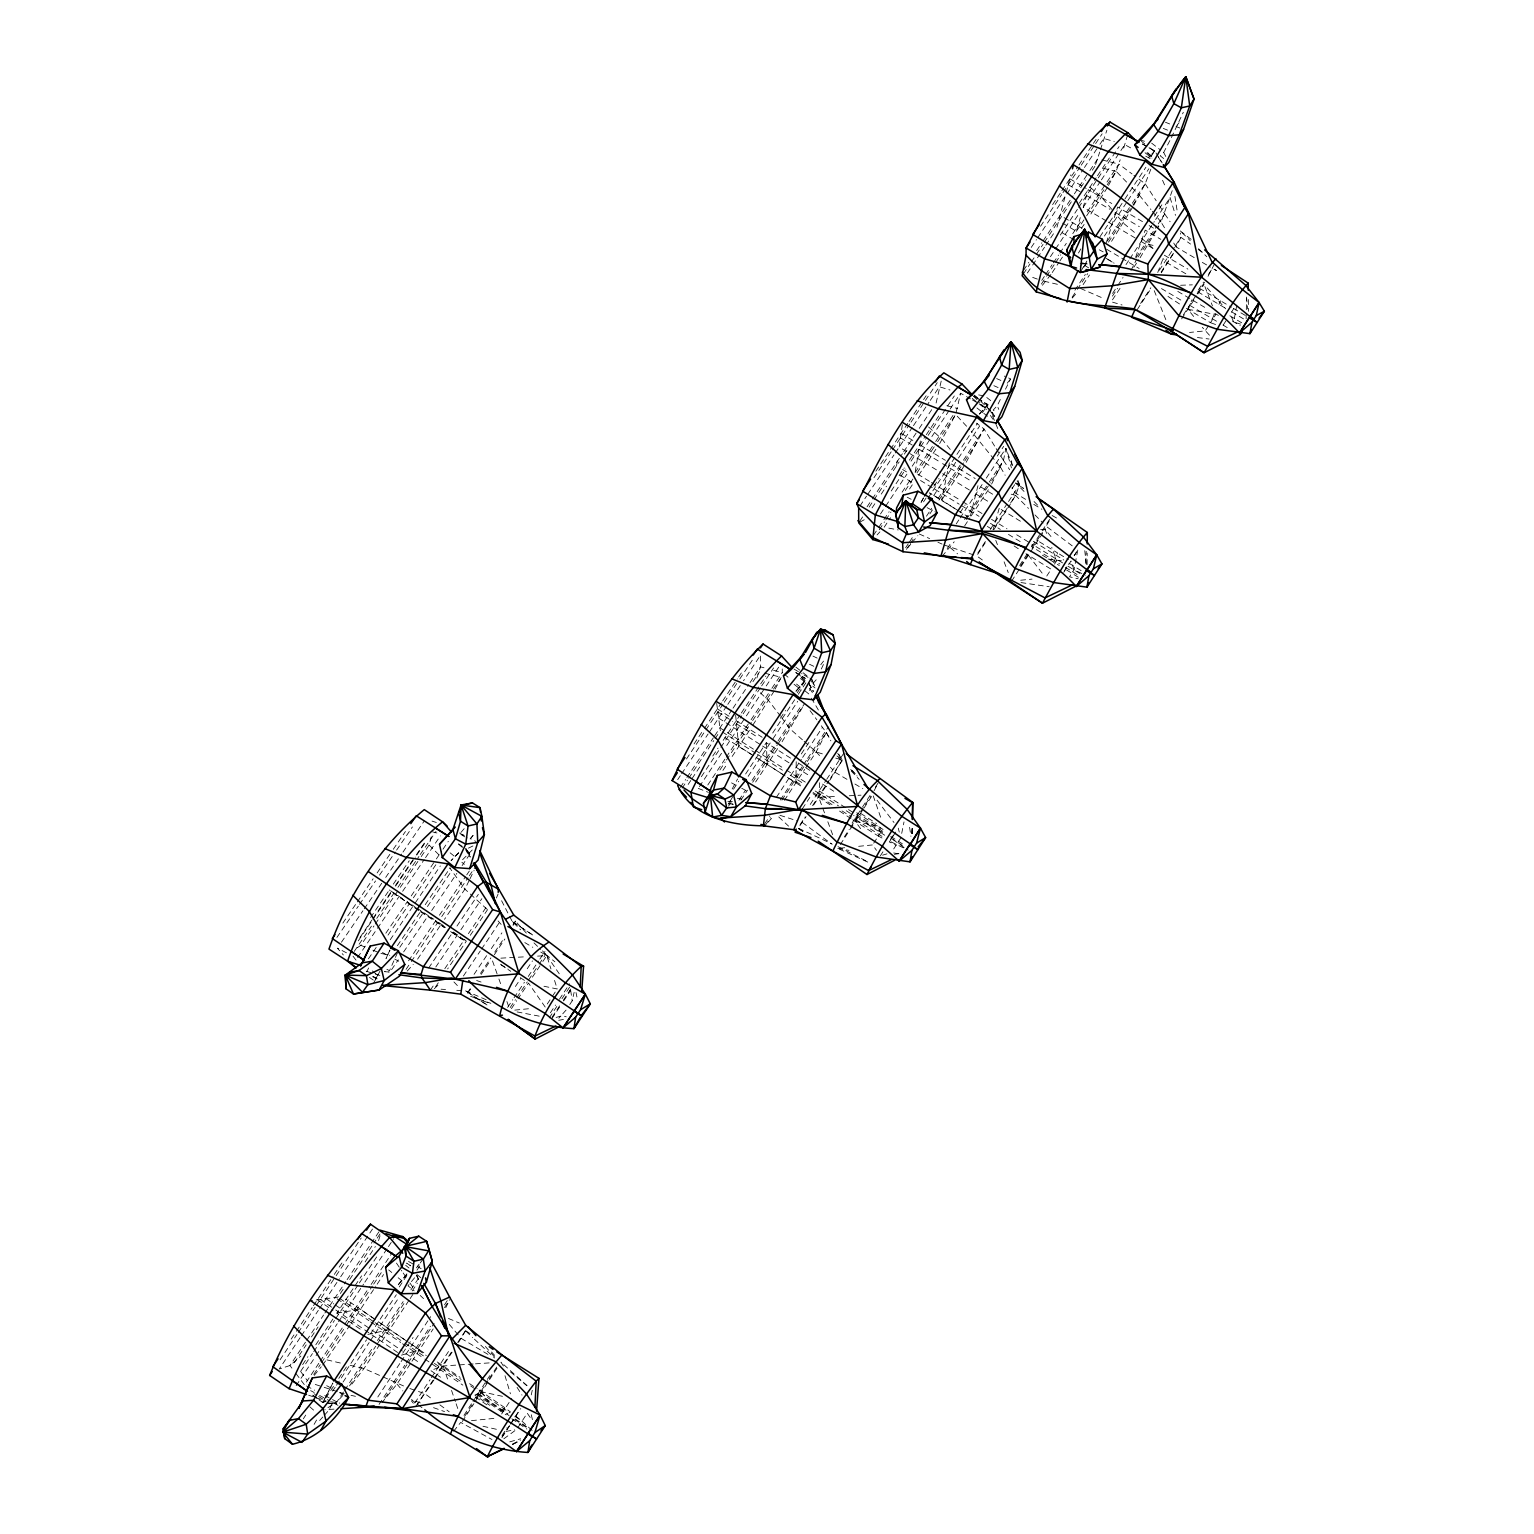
<?xml version="1.0" encoding="UTF-8"?>
<svg xmlns="http://www.w3.org/2000/svg" width="1534" height="1534" viewBox="0 0 1534 1534"><rect width="100%" height="100%" fill="white"/><g stroke="black" fill="none" stroke-linecap="round" stroke-linejoin="round"><path stroke-width="0.75" stroke-dasharray="5 3.75" d="M1087.107 564.608L1087.184 553.122M796.223 761.708L795.878 782.819L786.328 776.664M912.097 833.518L912.251 826.347M1246.126 318.804L1246.26 311.939M1246.317 309.638L1246.548 298.171M912.212 833.691L912.442 826.615M1085.804 563.266L1086.206 551.358M911.752 833.614L912.078 826.558M824.506 812.867L818.696 797.316L819.712 782.302L833.71 791.199M896.585 465.818L897.754 457.42M902.337 424.669L899.212 447.065L940.783 472.51M860.632 828.667L855.32 821.438L856.03 816.989L884.715 835.225M929.412 481.293L915.108 472.53L921.474 434.007M1236.768 305.132L1233.7 322.082L1230.326 314.067M1077.788 550.035L1074.011 569.823L1069.505 576.803L1078.134 578.778M937.619 441.734L955.663 414.525L960.61 393.241L970.466 398.859M991.597 484.073L1003.485 460.411L1005.863 448.369L1012.306 465.454M936.104 403.02L941.282 380.777M901.704 833.403L904.005 821.936M949.373 462.769L941.627 500.122L959.249 511.321M756.876 678.009L760.519 666.849L760.538 655.21L743.511 680.77M803.049 672.717L812.004 679.715L808.974 694.077L803.643 689.782M531.263 1394.885L532.26 1390.303M881.992 838.024L878.33 836.068L880.19 827.67M569.766 1004.521L572.22 1000.801L574.119 992.364M970.351 515.999L978.059 485.3L993.802 494.926M421.236 856.566L429.098 845.042L431.974 834.055M1056.984 227.205L1065.095 196.582M1066.149 192.632L1070.866 174.799M986.937 407.929L987.877 404.477L983.888 402.157L987.781 404.65L981.376 414.333M1062.602 223.139L1076.369 231.308L1080.281 217.598M1106.359 220.954L1083.215 207.282L1088.258 189.66L1111.786 203.523M999.228 508.253L992.997 529.882L1009.295 504.974M1127.605 134.858L1122.811 151.137M1095.583 164.483L1099.705 152.077M1100.377 149.795L1106.877 130.256M378.572 1240.603L380.49 1234.314M1108.468 185.461L1116.138 171.309L1120.184 159.766M1106.321 242.64L1117.672 206.994L1143.29 222.104M1164.517 227.78L1161.046 222.046L1173.491 187.129M1130.961 270.502L1136.79 258.997M1135.62 257.271L1145.227 230.119L1160.835 239.342M1162.657 259.649L1157.556 272.975L1174.411 247.223M1133.741 205.288L1145.169 183.773L1150.864 169.162M1053.916 562.249L1057.559 552.93L1036.159 539.834M1171.382 137.6L1183.308 112.289M496.402 898.023L498.109 893.977M1193.663 316.483L1187.891 309.274L1191.976 299.782M397.459 952.844L389.483 970.696L385.418 968.529M1213.969 315.122L1210.499 322.696L1216.289 324.767M1218.936 304.346L1220.565 300.798M821.304 669.016L824.352 662.554M1208.025 276.312L1214.813 263.33M445.761 1307.735L448.657 1301.752M966.19 462.271L984.023 428.983L976.468 423.135M1017.943 480.41L1019.573 484.686L1015.566 495.386L1008.164 507.754M469.001 880.823L464.917 889.145L444.496 919.326M470.018 878.752L474.102 870.43M1000.321 399.511L997.234 405.705L998.787 409.425M1005.479 389.195L1010.638 378.86L1004.31 376.098M1194.238 257.616L1176.06 246.897L1180.892 237.31L1180.471 233.053M332.782 1383.227L322.945 1402.383L319.091 1399.641M318.976 1399.794L322.811 1402.575L332.859 1383.054M1163.712 158.539L1160.298 155.893L1163.692 152.46L1170.289 139.728M874.15 790.662L878.138 782.973L874.227 788.994M774.095 691.125L751.89 726.694M775.13 689.149L780.288 679.294M806.021 767.364L816.165 751.909L826.308 732.543L818.197 721.632M366.664 971.789L368.678 967.973M373.702 982.93L380.451 970.236M954.551 416.596L939.671 443.518M1049.198 520.946L1043.695 530.342M732.178 788.994L737.586 778.984M1107.375 187.474L1089.198 216.754M1140.088 257.75L1158.841 226.112M375.6 979.018L377.901 974.819M802.493 707.404L781.4 742.878M513.276 925.175L515.501 921.186L512.279 921.589L501.388 900.343M1132.61 207.282L1109.696 244.328M314.106 1424.377L317.231 1418.854M732.677 796.817L729.666 802.014L733.041 804.506M1078.479 253.014L1080.876 248.892M1081.24 270.655L1086.839 261.087M458.57 1342.327L465.761 1330.572M838.868 754.249L842.281 760.174L830.028 780.001M728.151 804.315L730.357 800.633M1173.031 254.145L1161.315 272.803M1074.414 555.481L1076.657 551.837M1231.476 312.227L1233.739 308.545M303.349 1418.816L305.726 1415.077M1208.37 325.975L1205.187 330.884L1189.54 332.456M873.728 843.163L881.762 830.757M1046.763 576.036L1051.174 569.229L1025.939 553.736M1054.491 564.128L1056.677 560.735L1051.749 547.331M502.002 1435.517L507.121 1427.617M501.886 1437.281L509.192 1425.987M510.4 1424.108L518.914 1410.954M502.117 1437.205L509.691 1425.738M510.937 1423.84L520.793 1408.576M893.382 835.186L889.547 841.131L908.128 850.124M1064.27 570.936L1069.179 563.342M1074.107 555.73L1076.561 551.933M1223.25 325.016L1227.967 317.711M880.382 855.78L882.951 851.83M895.703 832.099L889.337 841.955L896.067 845.272M1063.714 572.297L1067.376 566.621M1068.604 564.723L1071.039 560.945L1074.011 569.823L1085.401 575.192M517.859 1427.655L527.236 1413.159L531.953 1420.043M893.708 848.935L900.784 837.986M840.287 844.563L849.05 831.064M850.296 829.146L862.798 809.914M864.045 807.996L872.788 794.554L881.053 818.504M1011.577 581.156L1042.583 533.429M501.637 1413.984L511.762 1398.337M463.977 1415.326L471.743 1403.399M473.028 1401.424L489.768 1375.691M464.61 1416.438L475.003 1400.465M476.288 1398.471L487.927 1380.581M489.231 1378.587L496.978 1366.679M462.271 1421.558L473.891 1403.687M475.176 1401.712L497.074 1368.06M1198.361 289.964L1203.461 282.103M1208.562 274.241L1212.397 268.354L1216.462 270.502L1212.397 268.354M852.099 823.01L856.03 816.989M857.314 814.995L861.226 808.993M862.53 806.999L872.923 791.007M1019.611 565.49L1027.128 553.927M1032.152 546.219L1040.877 532.797M1042.123 530.879L1050.848 517.457M1183.347 314.911L1195.849 295.659M1197.114 293.742L1204.593 282.218M844.294 836.97L849.318 829.223M850.584 827.286L859.366 813.768M860.632 811.85L870.66 796.414M1020.359 566.257L1028.164 554.253M1032.056 548.271L1042.411 532.336M1181.659 318.88L1196.597 295.889M1197.843 293.972L1204.056 284.423M802.416 808.725L809.837 797.392M1011.922 488.847L1015.738 483.037L1019.573 484.686L1008.087 502.212M414.794 1403.016L430.114 1379.622M431.399 1377.666L450.459 1348.539M432.952 1380.312L415.963 1406.256L411.591 1401.156M434.256 1378.318L452.472 1350.476M457.669 1342.538L465.454 1330.63M1175.715 245.229L1180.892 237.31L1190.557 244.079M434.007 1379.852L417.248 1404.473M435.311 1377.877L452.108 1352.183M810.24 804.468L825.445 781.247M826.711 779.31L844.371 752.312M990.216 529.537L1006.822 504.168M1140.567 303.483L1150.845 287.759M1161.104 272.074L1173.913 252.496M800.096 824.659L805.082 817.047M812.541 805.638L829.223 780.154M830.527 778.141L842.281 760.174L837.698 753.328M977.867 553.007L985.422 541.444M1010.542 503.056L1015.566 495.386L1028.509 508.425M1137.269 309.561L1149.944 290.175M799.885 825.714L806.059 816.644M813.634 805.062L828.763 781.918M985.173 542.902L976.679 555.883L982.508 560.083M993.764 529.767L1006.86 509.748M379.071 1404.396L404.823 1365.202M406.107 1363.247L430.44 1326.22M444.496 1304.84L448.331 1298.991M406.97 1364.685L382.273 1402.268L396.98 1384.09L410.748 1363.132M408.274 1362.691L434.122 1323.324M444.457 1307.62L449.615 1299.758M1112.553 293.435L1116.484 287.452M1117.807 285.458L1123.041 277.481M1136.138 257.539L1156.943 225.862M1158.247 223.868L1164.747 213.974L1157.403 202.641M411.994 1361.233L433.182 1328.962M764.699 823.835L769.915 815.896M780.346 800L806.347 760.423M807.632 758.448L828.341 726.924M964.637 519.566L987.973 484.035M989.257 482.06L1003.485 460.411L996.18 448.618M1112.399 296.158L1117.538 288.315M1138.075 257.041L1158.496 225.939M765.37 825.369L770.471 817.603M781.937 800.134L806.059 763.376M807.325 761.458L826.308 732.543L830.872 740.443M947.207 548.597L951.022 542.768M966.343 519.47L990.446 482.769M991.712 480.832L1000.571 467.333L971.195 431.15M1120.012 288.354L1111.191 301.757L1122.063 304.998M1133.818 267.3L1138.842 259.668M784.411 800.288L804.756 769.301M942.106 556.363L954.225 541.77M964.656 525.874L969.871 517.917M971.175 515.942L989.353 488.253M402.752 1353.18L413.068 1337.514M377.824 1396.975L399.799 1363.553M401.103 1361.598L430.651 1316.651M1154.297 216.294L1163.386 202.488M801.323 753.961L810.24 740.404M960.035 512.739L965.174 504.897M997.273 456.077L1003.677 446.336M1126.014 264.615L1128.545 260.761M1129.81 258.843L1154.316 221.548M1155.639 219.554L1170.078 197.579L1175.504 215.354M776.434 797.277L801.342 759.388M802.646 757.413L822.205 727.672M956.2 523.938L958.827 519.949M960.131 517.955L985.02 480.104M986.324 478.109L1005.863 448.369L1011.424 467.87M333.511 1386.391L322.945 1402.383L326.052 1401.06L314.067 1393.773M338.803 1378.395L348.045 1364.397M399.281 1286.93L407.124 1275.061M332.571 1391.165L335.198 1387.215M336.502 1385.24L366.549 1339.776M370.48 1333.851L396.347 1294.715M1150.692 157.043L1154.661 151.041L1148.736 147.667L1154.757 150.888L1148.448 157.638L1154.661 151.041M733.52 789.185L738.736 781.266M780.384 718.257L785.561 710.434M797.201 692.812L806.27 679.102L802.34 676.494M923.526 501.867L926.114 497.956M933.861 486.24L939.019 478.416M343.041 1382.076L369.138 1342.576M370.442 1340.601L398.898 1297.534M416.96 1270.19L420.834 1264.342M1080.204 266.686L1084.174 260.703M1099.993 236.735L1123.674 200.916M1124.978 198.941L1145.898 167.264M745.62 773.98L766.291 742.705L792.234 759.177M772.695 733.022L797.009 696.206M798.294 694.269L805.964 682.649L801.4 677.644M927.993 498.167L977.292 423.557M1083.867 267.165L1087.721 261.336M1104.422 236.044L1126.57 202.507M1127.874 200.532L1148.87 168.759M728.497 806.175L731.104 802.186M748.17 776.357L771.736 740.673M773.04 738.698L797.718 701.345M933.669 495.674L957.178 460.066M958.501 458.072L979.612 426.088M343.443 1392.028L336.905 1401.923L326.493 1408.615M344.747 1390.053L373.51 1346.507M377.422 1340.563L403.116 1301.637M410.882 1289.902L419.913 1276.211M349.541 1385.911L375.734 1346.219M377.057 1344.225L404.401 1302.807M412.186 1291.014L417.382 1283.133M1074.912 290.233L1085.324 274.433M1107.375 241.03L1130.999 205.249M1132.284 203.293L1145.169 183.773L1133.894 175.336M408.849 1300.525L363.98 1368.52L349.905 1386.621M410.134 1298.589L413.969 1292.759M738.928 800.211L745.466 790.298M752.005 780.384L776.607 743.089M777.911 741.133L801.208 705.832M905.635 547.772L908.224 543.822M909.528 541.866L913.439 535.941M926.459 516.21L931.656 508.329M938.156 498.473L962.125 462.156M963.429 460.2L984.023 428.983L994.972 446.662M1072.113 297.27L1076.005 291.364M1077.309 289.389L1087.702 273.627M1108.468 242.161L1131.67 207.013M1132.955 205.057L1139.398 195.278L1131.095 186.726M740.903 800.096L747.461 790.183M752.676 782.244L777.45 744.719M778.754 742.744L804.679 703.435M906.46 549.345L909.068 545.414M910.352 543.439L914.264 537.533M929.853 513.89L932.461 509.94M938.961 500.084L963.486 462.923M964.771 460.967L978.96 439.472M1083.1 284.634L1089.447 275.027M755.61 781.995L780.116 744.834M963.87 466.413L941.627 500.122L929.508 492.893L967.858 516.651M550.016 999.842L545.222 1007.09L528.482 983.045L517.993 998.787M552.432 996.218L556.037 990.811M1079.284 203.159L1088.258 189.66M1089.562 187.685L1096.139 177.771M1097.462 175.796L1109.312 157.964M712.773 756.013L717.989 748.189M723.185 740.347L740.059 714.94M741.344 713.003L759.388 685.832M760.672 683.896L765.83 676.149M899.116 475.674L904.255 467.908M909.413 460.162L924.983 436.711M926.306 434.716L940.821 412.857M296.158 1385.624L314.7 1357.686M316.042 1355.692L337.25 1323.746M338.573 1321.752L363.558 1284.131M364.862 1282.156L387.143 1248.58M388.466 1246.605L393.701 1238.724M1060.32 235.066L1077.386 209.372M1078.69 207.397L1096.963 179.862M1098.267 177.906L1119.072 146.593M701.364 776.703L719.58 749.263M720.884 747.307L741.804 715.803M743.127 713.809L760.346 687.865M761.669 685.871L773.615 667.904M891.196 490.995L905.75 469.097M911.023 461.12L926.824 437.363M928.128 435.388L946.44 407.795M947.744 405.82L954.301 395.964M1050.426 256.696L1054.357 250.771M1055.66 248.796L1079.284 213.207M1083.215 207.282L1100.108 181.837M1101.412 179.881L1119.59 152.48M1120.894 150.524L1124.786 144.656L1133.166 149.277M699.427 786.597L721.517 753.328M726.713 745.486L745.045 717.874M746.368 715.879L764.891 687.961M766.214 685.966L780.768 664.03M880.497 513.967L884.447 507.984M885.77 506.009L906.901 474.159M912.193 466.202L930.544 438.551M931.847 436.576L948.837 410.959M950.14 409.003L960.61 393.241M550.399 1012.804L555.557 1005.038M559.411 999.228L569.651 983.793M318.804 1363.323L304.499 1384.895L295.237 1372.585M320.107 1361.348L343.539 1326.047M344.843 1324.091L369.809 1286.451M371.132 1284.457L392.282 1252.588M549.23 1017.924L558.165 1004.444M561.981 998.692L570.878 985.288M313.741 1374.445L320.223 1364.685M321.507 1362.729L344.843 1327.543M346.147 1325.587L372.34 1286.106M373.663 1284.111L382.886 1270.19M552.144 1017.1L559.603 1005.863M563.323 1000.245L570.744 989.046M551.952 1018.595L560.14 1006.246M563.649 1000.954L570.667 990.37L566.18 989.909M1041.739 280.396L1044.328 276.503M1045.613 274.548L1052.075 264.807M1053.379 262.851L1058.537 255.066M1059.841 253.11L1066.303 243.369M1072.765 233.628L1081.892 219.861M1087.165 211.884L1105.669 184.003M1106.992 182.009L1118.861 164.08L1132.015 173.917M707.807 784.986L724.911 759.196M726.215 757.221L749.781 721.689M751.085 719.734L770.605 690.281M771.909 688.306L782.321 672.601L782.187 666.255M873.517 535.27L877.41 529.383M878.714 527.428L882.606 521.541M883.91 519.585L889.106 511.742M902.107 492.146L911.215 478.416M915.108 472.53L934.417 443.422M935.702 441.485L955.011 412.358M322.696 1365.049L350.155 1324.877M351.459 1322.941L375.849 1286.144M377.134 1284.207L383.519 1274.562M1041.394 284.058L1045.268 278.191M1046.572 276.235L1054.337 264.519M1055.641 262.563L1060.819 254.74M1076.369 231.308L1085.343 217.751M1086.628 215.815L1105.88 186.784M1107.164 184.847L1116.138 171.309L1129.427 185M719.925 769.953L725.179 762.014M726.502 760.02L751.353 722.514M752.657 720.558L772.196 691.086M773.5 689.111L781.324 677.338L763.836 672.966M879.27 529.748L884.485 521.905M885.789 519.93L890.986 512.088M905.309 490.477L913.113 478.704M916.987 472.856L936.334 443.69M1050.943 274.471L1041.03 287.031M1052.228 272.534L1058.613 262.889M1059.898 260.953L1062.448 257.098M1081.566 228.24L1084.116 224.424M722.917 770.413L726.886 764.431M732.159 756.454L750.567 728.688M884.178 527.236L890.525 517.687M909.547 488.982L913.344 483.248L899.595 474.811M918.617 475.291L938.348 445.493M566.065 1010.101L558.817 1018.212M291.172 1339.105L295.122 1333.219M296.426 1331.244L312.169 1307.62M313.492 1305.645L333.012 1276.365M334.316 1274.409L342.12 1262.712M511.436 1008.624L516.67 1000.743M532.394 977.177L541.54 963.448M542.844 961.492L546.756 955.624L542.499 950.85M280.032 1359.833L296.925 1334.484M298.229 1332.528L315.122 1307.179M316.426 1305.242L334.834 1277.611M336.157 1275.636L361.219 1238.015M1052.592 204.616L1060.55 192.709M1061.873 190.715L1077.693 166.976M1078.996 165.001L1092.131 145.308M1093.435 143.333L1096.062 139.402M694.077 743.894L703.147 730.261M704.451 728.324L721.402 702.879M722.725 700.885L737.336 678.948M738.659 676.973L741.325 672.985M875.895 471.168L889.183 451.245M890.506 449.251L907.706 423.422M909.029 421.447L926.133 395.772M300.089 1337.725L279.265 1368.98L289.964 1365.548L300.894 1356.075M301.393 1335.769L318.305 1310.381M319.609 1308.425L339.359 1278.762M340.682 1276.787L368.505 1235.023M369.828 1233.029L372.474 1229.06M1040.57 226.246L1061.662 194.607M1062.966 192.632L1079.974 167.091M1081.278 165.135L1094.336 145.557M1095.64 143.582L1102.16 133.803M686.484 758.985L722.993 704.183M724.297 702.246L738.506 680.904M739.791 678.968L752.715 659.562M873.958 477.726L891.196 451.84M892.539 449.845L909.681 424.093M911.004 422.118L924.12 402.407M925.443 400.432L937.255 382.675M1031.251 247.415L1036.466 239.592M1037.77 237.636L1083.157 169.449M1084.442 167.513L1098.632 146.209M1099.916 144.273L1103.79 138.463L1114.278 141.55M677.683 779.656L680.329 775.686M681.652 773.711L708.075 734M709.398 732.006L726.502 706.311M727.806 704.355L742.207 682.726M859.98 505.99L866.518 496.172M867.822 494.216L893.977 454.927M895.281 452.971L912.155 427.622M913.459 425.666L928.99 402.311M930.294 400.374L939.364 386.76L949.987 390M305.477 1342.212L289.964 1365.548L293.934 1370.821M306.781 1340.275L323.578 1315.002M324.882 1313.066L345.783 1281.657M347.087 1279.682L374.775 1238.091M376.098 1236.097L380.048 1230.153M294.279 1362.748L306.186 1344.877M311.46 1336.919L318.075 1326.987M343.137 1289.308L337.902 1297.17L310.597 1300.602M349.694 1279.471L375.888 1240.105M377.191 1238.13L381.122 1232.224M1023.581 270.272L1028.796 262.429M1036.639 250.636L1041.854 242.794M1043.158 240.819L1073.071 195.853M1074.375 193.898L1088.603 172.498M1089.907 170.542L1097.654 158.884M680.329 787.441L685.602 779.502M686.925 777.508L713.348 737.777M714.671 735.802L731.718 710.146M733.041 708.171L748.745 684.567M750.049 682.592L760.519 666.849L764.872 667.999M867.074 506.834L871.005 500.928M872.309 498.953L902.375 453.738M903.679 451.801L917.946 430.345M919.249 428.389L933.516 406.932M365.111 1261.964L375.37 1246.548M1023.446 273.8L1029.966 263.982M1031.27 262.026L1035.182 256.14M1036.485 254.184L1043.024 244.366M1044.328 242.41L1071.614 201.376M1080.665 187.742L1085.842 179.977M1092.304 170.236L1094.892 166.362M682.17 788.131L687.424 780.212M688.747 778.237L713.751 740.615M715.074 738.64L719.024 732.696M752.945 681.671L759.464 671.854M862.626 516.9L858.695 522.806L864.217 519.738M869.145 507.083L899.173 461.926M904.351 454.122L906.958 450.229M1027.396 272.994L1031.347 267.05M1032.67 265.056L1044.539 247.204M1045.862 245.21L1055.085 231.327M302.639 1364.608L307.893 1356.67M315.793 1344.8L332.897 1319.048M360.126 1329.096L336.847 1313.104L361.621 1275.847M688.152 784.449L690.779 780.499M692.083 778.543L699.945 766.693M872.079 507.888L876.01 501.982M881.245 494.101L886.499 486.201M300.779 1371.147L312.437 1353.602M313.741 1351.646L334.45 1320.448M335.754 1318.511L358.036 1284.955M359.359 1282.98L377.767 1255.272M515.405 986.496L520.678 978.596M527.236 968.759L532.49 960.898M507.601 1007.416L512.778 999.669M514.063 997.733L524.417 982.239M528.271 976.449L538.568 961.013M539.853 959.095L544.992 951.387M510.17 1007.57L515.443 999.669M516.766 997.694L527.312 981.875M528.616 979.919L537.801 966.152M539.124 964.177L545.682 954.34L542.327 951.061M474.064 974.339L487.371 954.532M491.321 948.626L501.906 932.864M467.448 992.862L471.341 987.033M480.468 973.438L490.899 957.887M494.773 952.096L503.842 938.578M512.912 925.06L515.501 921.186M481.12 974.435L490.381 960.629M494.332 954.723L504.878 939.019M430.345 990.159L434.295 984.31M444.802 968.702L464.495 939.46L466.336 941.167L447.64 968.913M468.407 933.669L486.642 906.575M435.637 986.745L438.302 982.776M470.305 935.28L487.524 909.7M463.421 976.007L480.276 950.946M481.561 949.028L499.624 922.145M417.593 959.133L440.68 924.983L437.804 922.375L411.323 961.511M428.657 968.012L453.029 931.905L460.66 936.948M456.979 926.037L478.34 894.38M435.809 966.976L456.94 935.625M460.89 929.777L481.868 898.675M397.383 945.73L421.256 910.525M425.225 904.696L450.191 867.88M399.799 947.283L423.422 912.462M427.43 906.556L451.59 870.928M391.592 969.68L398.284 959.824M403.634 951.924L427.698 916.392M431.687 910.525L456.825 873.421M462.118 865.598L471.379 851.926M408.581 960.802L435.809 920.573L445.359 926.862M439.433 915.204L465.396 876.834M466.719 874.898L469.327 871.044M406.031 969.354L410 963.467M441.734 916.565L467.985 877.755M469.289 875.818L475.847 866.116M357.288 947.744L360.797 945.327L373.97 925.961M375.293 924.024L398.993 889.241M400.316 887.304L419.933 858.484M357.595 957.465L376.118 930.256M377.441 928.3L398.61 897.198M402.637 891.292L424.189 859.634M425.532 857.659L440.354 835.896M368.448 958.808L376.482 947.015M385.839 933.228L407.239 901.762L414.87 906.767M411.227 895.914L435.042 860.862M436.365 858.906L441.677 851.121M443 849.184L448.292 841.38M388.006 935.126L409.405 903.66M413.375 897.831L435.867 864.735M390.211 939.767L412.723 906.613L407.239 901.762M415.35 902.74L440.335 865.962M342.83 923.104L356.003 903.833M357.326 901.915L373.126 878.79M377.134 872.923L391.956 851.236M393.298 849.261L405.436 831.524M336.943 937.408L358.247 906.249M359.57 904.312L375.542 880.938M379.492 875.128L395.312 852.022M396.616 850.085L412.416 826.96M341.43 942.24L362.925 910.774M364.267 908.818L381.717 883.258M385.705 877.41L401.659 854.035M402.982 852.099L424.266 820.939M370.595 917.466L389.348 889.969L405.264 900.439M393.337 884.121L409.252 860.785M359.953 937.542L371.842 920.093M373.165 918.157L391.669 891.005M395.599 885.233L415.254 856.432M416.558 854.496L424.4 842.971M358.285 940.841L371.612 921.282M372.935 919.326L391.611 891.944L418.859 909.911M395.561 886.134L415.388 857.065M416.692 855.128L424.63 843.489M354.201 951.483L371.439 926.172M376.731 918.387L393.989 893.076M397.939 887.285L418.935 856.471M420.239 854.534L435.982 831.428M416.443 1267.851L419.108 1264.169M423.25 1258.954L417.516 1266.585L425.129 1270.957M820.767 664.721L823.528 661.135M1007.224 383.212L1010.638 378.86M467.525 993.054L471.724 987.8M406.893 1273.968L397.114 1286.201L406.817 1274.083M1177.057 125.251L1179.071 122.758M453.623 1431.241L460.718 1422.421L491.973 1439.525M314.202 1375.384L321.277 1366.775M470.075 838.945L472.971 835.474M907.879 547.638L910.736 544.244M912.155 542.537L917.85 535.711M796.05 691.144L806.366 678.948L802.244 676.647M796.031 691.182L806.27 679.102M473.124 835.531L470.459 838.638L475.923 841.457M464.188 828.667L460.181 833.307L464.284 835.436M1072.266 298.037L1077.808 291.671M816.203 679.773L811.486 685.142L815.014 687.941M768.266 822.071L772.599 817.162M979.459 414.027L987.877 404.477M979.421 414.065L987.781 404.65M319.705 1420.484L322.792 1417.013M324.345 1415.268L328.985 1410.072L332.705 1402.517L337.998 1405.374M407.2 971.06L413.26 964.368M342.811 1395.461L336.905 1401.923L322.734 1394.464M877.045 534.944L879.902 531.857M995.892 407.162L993.207 410.038L996.678 412.761M458.685 852.751L451.054 860.689L458.608 852.866M472.242 849.97L460.852 861.475L464.38 864.332M434.314 988.721L439.376 983.773M503.804 1438.834L514.964 1430.628M500.544 1411.012L505.434 1408.097L510.649 1412.143M512.394 1444.376L520.563 1440.062M512.701 1444.434L518.895 1441.212M512.509 1444.165L518.78 1441.059M502.5 1396.323L481.638 1391.779L474.907 1395.096L489.864 1405.374M468.407 848.149L474.6 845.138M322.811 1402.575L326.052 1401.06L317.365 1398.145M473.162 1363.975L443.077 1365.989L430.671 1370.495L440.507 1377.244M401.467 1355.155L419.491 1349.805L410.172 1343.477M882.587 855.147L886.978 853.863M509.729 1441.864L520.62 1438.777M556.113 1017.426L562.364 1015.681L566.238 1016.812M367.872 1334.427L389.674 1329.575L408.677 1342.423M505.99 1431.471L514.657 1429.707M558.721 1020.283L563.4 1019.458M336.847 1313.104L360.49 1309.307L376.06 1320.122L345.725 1299.183M894.341 854.323L898.905 853.671M1020.666 580.236L1032.037 579.104M867.707 862.07L837.775 848.417L844.735 847.708M858.657 846.327L872.578 844.927L876.489 850.354M514.791 1010.12L528.846 1008.72M471.475 1420.637L496.786 1418.125M475.463 1363.822L489.346 1362.901M333.99 1409.132L324.767 1409.727M500.87 958.156L526.124 956.756M537.59 956.123L546.756 955.624L561.367 976.851M812.982 793.692L818.696 797.316L837.506 796.357M849.261 795.763L861.015 795.168M1040.589 529.671L1045.172 529.479L1051.25 536.881M1180.605 285.266L1192.34 284.845M1061.47 560.811L1047.99 559.047M1080.243 263.618L1087.223 264.059M1082.678 263.618L1087.318 263.925M441.044 989.2L445.531 989.507M456.768 990.293L465.742 990.926L487.313 1000.226M727.845 801.362L732.389 801.688M384.574 971.674L389.157 972.019L384.689 971.521M327.375 1402.939L336.464 1403.668L332.015 1403.15M327.49 1403.054L336.847 1404.032M1197.421 337.538L1209.118 339.033M728.554 803.624L733.156 804.257M1020.973 582.556L1049.198 586.755M330.615 1401.731L339.762 1403.092M893.651 852.962L898.215 853.729M837.775 848.417L848.992 850.354M1057.405 284.289L1041.452 280.588M1187.891 309.274L1215.81 314.489L1210.499 322.696L1185.437 307.835M888.857 528.137L898.215 529.959M517.092 1011.922L540.332 1016.371M978.673 394.909L985.039 396.155M855.32 821.438L877.429 825.886M737.298 798.274L741.747 799.195M543.956 986.247L557.226 988.989L553.736 977.867M380.931 953.419L389.77 955.318M350.998 1395.346L355.466 1396.323M482.98 1426.256L499.087 1429.899M1103.387 168.337L1116.138 171.309M1141.622 238.364L1148.851 244.405L1155.428 245.939M326.953 1359.891L340.836 1363.132M350.097 1365.298L363.98 1368.52L407.737 1387.791M1101.911 159.919L1118.861 164.08M946.842 405.762L957.58 408.485M432.55 831.869L436.922 832.981M773.596 670.3L782.321 672.601M1139.685 139.958L1147.662 142.087M1011.194 494.197L1015.566 495.386M1235.752 322.677L1243.921 325.093M944.1 544.973L974.493 555.193M366.243 971.233L373.05 973.342M375.331 974.052L379.876 975.451M804.142 741.325L816.165 751.909L822.703 753.98M835.762 758.103L842.281 760.174M779.943 815.302L797.795 821.016M315.256 1384.435L321.948 1386.621M324.192 1387.33L337.595 1391.683M339.819 1392.412L344.287 1393.85M432.032 821.093L436.346 822.492M308.679 1395.231L315.179 1397.416M476.652 980.533L481.062 982.048M409.885 1388.538L416.328 1390.763M418.494 1391.491L424.937 1393.716L432.396 1399.296M470.631 996.352L490.88 1003.332M474.926 997.963L490.324 1003.485M420.316 1402.92L411.515 1399.756L422.885 1408.385M433.528 1407.656L444.553 1411.587M1032.67 277.386L1039.247 279.782M698.277 788.399L708.401 792.349M1165.457 122.26L1169.694 123.966M1176.041 126.497L1179.799 127.993M1163.271 128.415L1167.527 130.122M360.797 945.327L364.824 946.938M372.877 950.179L378.917 952.595M448.446 1318.454L459.337 1323.017M1080.569 288.469L1104.633 298.919M996.64 378.591L1000.877 380.451M993.859 385.686L998.116 387.546M919.288 534.005L929.623 538.587M937.907 542.231L942.029 544.071M798.754 828.418L831.792 843.777M812.943 656.092L817.181 658.105M809.492 664.26L813.749 666.293M372.8 976.851L376.942 978.941M838.005 846.653L867.745 861.763M346.492 952.825L337.403 948.146L343.367 954.973M1099.264 249.812L1103.157 251.844M907.227 497.227L911.177 499.298M927.111 507.658L936.986 512.855M306.532 1385.95L314.623 1390.207M731.545 782.877L735.611 785.024M741.708 788.265L747.748 791.448M382.426 952.518L388.562 955.797M394.698 959.057L398.744 961.224M372.877 976.276L376.981 978.481M326.704 1385.701L334.22 1389.746M339.762 1392.719L343.309 1394.636M310.635 1390.629L314.182 1392.527M319.59 1395.441L328.947 1400.504M1145.745 156.2L1154.124 160.802M1052.113 515.52L1058.211 518.914M1146.857 146.439L1140.912 143.084L1146.78 146.555M972.441 399.971L978.347 403.346M980.322 404.477L990.178 410.096L998.02 429.232M408.543 1261.466L413.931 1264.534M1185.84 273.781L1167.623 263.139L1162.925 258.46M981.894 400.988L973.937 396.347L981.818 401.122M1069.812 178.788L1086.206 188.452M1149.139 225.556L1154.891 228.95M1202.311 262.391L1210.403 267.146M1068.239 184.713L1082.505 193.131M1086.571 195.527L1109.983 209.333M1115.832 212.785L1139.34 226.649M1108.277 222.085L1137.308 239.246M1141.181 241.528L1154.699 249.505M1164.344 255.2L1187.891 269.121M846.96 779.33L835.052 772.292L830.335 767.192M854.917 784.008L862.856 788.706M1199.339 288.239L1231.399 307.203M1233.374 308.372L1245.301 315.429M1197.786 291.824L1226.126 308.602M1231.706 311.901L1243.575 318.919M1064.097 217.636L1081.988 228.24M1229.846 315.774L1241.677 322.773M1232.377 321.047L1240.239 325.707M1106.628 249.237L1139.129 268.488M1177.805 291.402L1205.283 307.682M1214.813 313.32L1218.36 315.429M1161.468 288.584L1183.577 301.699M1189.617 305.266L1217.632 321.872M1222.943 325.016L1227.737 327.873M1062.257 232.804L1073.953 239.745M794.056 669.092L802.033 673.809M804.027 674.998L808.015 677.357M524.801 942.585L532.797 947.322M540.773 952.077L546.756 955.624L550.955 968.97M461.14 1338.377L490.976 1356.19M800.326 675.267L794.286 671.604L800.23 675.401M836.95 755.994L840.958 758.41M1025.652 499.375L1015.47 493.162L1012.037 487.198M1033.782 504.36L1041.931 509.307M901.129 433.297L915.99 442.386M919.71 444.649L945.404 460.353M951.348 463.977L975.183 478.531M900.496 437.899L915.261 446.931M918.962 449.174L940.591 462.386M942.547 463.594L972.134 481.676M942.72 473.699L971.981 491.589M975.892 493.986L989.507 502.308M1001.203 509.461L1022.967 522.787M1059.38 554.042L1068.469 559.622M1033.283 541.329L1063.771 560.006M1069.39 563.457L1083.368 572.009M931.464 482.539L960.955 500.621M962.873 501.791L981.99 513.507M991.539 519.355L1006.994 528.827M1016.716 534.791L1030.292 543.113M1062.602 562.901L1032.248 544.302L1031.462 546.545L1059.917 563.994M1068.201 566.334L1080.128 573.639M1065.325 567.292L1079.188 575.806M902.529 469.462L906.498 471.878M920.515 480.487L932.71 487.946M934.743 489.193L959.191 504.187M961.224 505.434L979.037 516.344M990.408 523.324L1000.321 529.403M1008.471 534.407L1022.737 543.151M1042.411 555.193L1059.304 565.547M1066.648 570.054L1078.517 577.34M987.34 526.411L991.098 528.731M460.89 834.458L464.84 836.874M1106.11 258.268L1114.106 263.177M1107.931 259.419L1113.722 263.043M785.12 775.936L755.859 757.202L784.43 775.437M1084.423 265.209L1089.504 268.412M717.413 708.861L732.447 718.391M736.186 720.769L762.168 737.26M717.835 711.949L732.753 721.421M736.493 723.799L758.352 737.662M798.217 762.973L810.144 770.547M798.715 828.743L804.775 832.578M718.66 718.123L724.182 721.632M726.023 722.802L760.653 744.795M762.628 746.042L792.196 764.814M796.127 767.326L809.894 776.051M860.9 813.557L876.623 823.547M856.701 812.732L885.693 831.16M719.945 727.845L753.462 749.167M755.399 750.375L784.373 768.802M786.309 770.03L805.638 782.321M819.137 790.892L846.595 808.341M848.551 809.607L854.438 813.346M856.413 814.592L885.271 832.924M890.736 836.413L904.792 845.349M856.183 815.992L884.945 834.285M902.414 845.387L890.391 837.737L904.14 847.573M722.341 731.986L755.572 753.136M757.489 754.344L782.474 770.221M790.163 775.13L803.624 783.663M815.129 790.988L838.465 805.829M846.269 810.777L854.074 815.743M795.897 781.573L801.611 785.216M813.058 792.484L832.348 804.756M842.032 810.93L851.734 817.085M855.608 819.559L884.14 837.698M724.892 737.662L753.961 756.013L738.755 746.425L735.476 713.655M789.09 778.505L801.573 786.443M852.827 819.846L878.33 836.068M798.639 828.705L804.506 832.463M1167.988 296.426L1181.563 305.304M459.606 832.962L467.199 837.928M512.279 921.589L533.448 935.472L512.279 921.589L520.62 929.777M410.537 1265.684L406.625 1263.115L410.422 1265.857M1014.127 545.989L1020.033 549.862M418.667 910.525L389.348 889.969M420.7 911.867L444.477 927.495M818.696 797.316L830.067 804.832M839.558 811.083L850.929 818.6M416.769 908.032L433.892 919.307M420.757 911.158L445.397 927.399M453.009 932.404L466.336 941.167M500.467 964.215L508.137 969.258M452.07 932.519L465.358 941.301M440.68 924.983L448.599 930.218M450.574 931.541L462.443 939.383M501.234 964.982L510.764 971.31M520.294 977.637L526.028 981.434M437.19 1361.943L460.123 1377.359M469.596 1383.687L477.17 1388.749M389.674 1329.575L377.997 1321.464L408.312 1342.212M458.474 843.777L462.405 846.461M466.259 1331.052L470.094 1333.679M479.068 1390.015L505.434 1408.097M412.493 1344.992L425.397 1353.851M418.437 1350.131L426.318 1355.538M438.149 1363.649L461.14 1379.43M470.67 1385.95L476.384 1389.881M480.18 1392.489L509.691 1412.737M532.106 1430.474L522.039 1421.213L515.271 1416.572L513.507 1417.704L526.526 1426.639M339.762 1298.454L373.222 1321.426M375.082 1322.691L403.001 1341.866M404.88 1343.151L423.384 1355.845M434.371 1363.381L460.948 1381.635M478.205 1393.466L507.888 1413.849M477.419 1393.85L509.058 1415.575M514.695 1419.429L527.734 1428.384M337.096 1298.799L368.889 1320.621M370.749 1321.905L400.7 1342.461M402.579 1343.765L423.039 1357.801M424.88 1359.066L430.402 1362.863M432.243 1364.129L462.846 1385.125M476.345 1394.387L506.201 1414.885M511.857 1418.777L526.833 1429.055M475.482 1397.033L488.617 1406.064M326.109 1298.665L333.741 1303.9M335.658 1305.204L369.943 1328.77M371.861 1330.074L402.445 1351.09M406.28 1353.717L419.415 1362.748M320.318 1299.375L333.837 1308.675M335.773 1309.998L362.772 1328.559M364.689 1329.882L397.594 1352.489M317.423 1299.739L332.974 1310.439M1024.06 491.455L1015.738 483.037L1023.274 488.253M1015.738 483.037L1023.485 488.445M1198.265 249.486L1202.119 252.19M369.445 977.388L373.261 980.073M802.263 822.454L832.176 844.314M800.384 678.507L805.964 682.649M439.875 1404.856L449.213 1411.817M1072.228 545.855L1046.284 526.354L1045.172 529.479L1046.821 533.928M1151.65 143.161L1160.26 149.795M1141.392 141.281L1144.805 143.928M1149.944 147.897L1155.121 151.904M1145.035 152.767L1151.976 158.117M1180.26 230.905L1191.515 239.668M795.878 667.117L801.266 671.317M986.765 397.517L991.999 401.62M974.052 395.024L977.522 397.747M984.464 403.193L987.973 405.935M976.947 407.967L987.493 416.232M972.23 398.341L986.458 409.655M800.825 676.647L806.155 680.885M794.037 684.241L801.189 689.936M784.104 674.04L789.435 678.335M796.529 684.049L801.86 688.344M372.302 970.907L377.748 975.298M458.628 844.352L469.289 852.962M450.133 852.827L455.483 857.161M545.682 954.34L554.867 961.799M515.865 1416.189L522.039 1421.213M405.705 1265.32L408.984 1268.004M420.834 1277.726L417.133 1274.696L407.986 1285.799L414.18 1290.88M388.696 1269.941L391.784 1272.491M398.15 1277.726L403.078 1281.753M1134.393 232.343L1123.559 223.293L1114.892 213.015M950.313 547.734L957.58 553.851M510.458 1371.895L526.814 1385.701M1146.972 152.729L1152.437 157.369L1145.975 150.85M802.435 739.81L790.413 729.225L781.822 717.931M309.849 1406.831L314.585 1410.992M1089.945 187.033L1101.891 197.598L1113.454 211.309M527.044 1385.605L500.928 1362.115L503.401 1366.008M486.987 909.183L464.917 889.145L449.769 867.88M928.607 426.989L942.298 439.529L950.927 450.287M974.416 395.504L990.178 410.096M466.029 1331.32L472.721 1337.59M474.409 1339.163L494.523 1357.993M420.239 1295.501L423.576 1298.608M778.754 816.932L788.572 826.136M760.327 692.774L768.937 700.98L780.384 716.052M1181.909 232.516L1190.211 240.608M1198.533 248.681L1206.836 256.753M533.985 942.873L540.658 949.431M429.098 845.042L442.597 858.484M1148.851 244.405L1153.549 249.083M1034.971 514.945L1043.062 523.094M1034.05 501.541L1039.055 506.603M1209.482 335.256L1202.292 327.298M850.718 769.454L857.142 776.051M973.496 396.06L979.977 402.848M981.607 404.554L984.847 407.967M852.041 770.394L855.282 773.807M838.542 757.662L843.297 762.686M851.255 771.065L859.193 779.425M453.93 981.933L458.513 986.765M957.216 416.193L969.641 429.501M816.165 751.909L820.901 757.01M491.532 1351.991L494.657 1355.366M517.092 922.931L526.622 933.401M1207.143 287.913L1225.704 308.833M498.071 920.956L501.158 924.427M485.377 1346.488L494.83 1357.302M396.98 1384.09L402.828 1390.916M466.528 851.715L469.577 855.282M449.309 1324.417L458.187 1334.887M1139.398 195.278L1150.941 209.564M1152.398 211.347L1161.046 222.046M1028.413 555.25L1044.232 575.864M353.012 956.161L357.115 961.55M877.026 800.154L894.015 822.55M810.086 710.702L816.855 719.81M300.76 1371.626L307.26 1380.504M1164.747 213.974L1170.135 221.759M990.389 415.465L993.016 419.338M396.462 1263.076L401.831 1270.996M403.174 1272.99L408.543 1280.909M409.885 1282.903L413.912 1288.848M481.638 1391.779L490.362 1404.837M1003.485 460.411L1009.679 469.749M1017.1 480.947L1019.573 484.686M1145.169 183.773L1156.195 200.762M809.664 688.383L813.346 694.097M517.054 1387.35L522.001 1395.115M1158.381 157.024L1162.101 163.026M1155.984 152.901L1162.158 162.93M466.336 849.165L469.883 855.032M1173.74 243.062L1176.06 246.897M467.18 850.392L469.577 854.4M992.402 412.473L994.722 416.385L992.498 412.358M811.39 698.181L818.657 710.491M1000.571 467.333L1005.154 475.272M808.648 682.956L813.212 690.99M991.328 412.128L994.78 418.245M808.571 683.205L813.173 691.393M808.667 683.052L813.25 691.297M826.308 732.543L830.872 740.864M465.742 848.666L470.152 857.065M465.857 848.513L470.229 856.931M1163.692 152.46L1165.763 156.468M416.462 1275.329L418.514 1279.414M416.558 1275.176L418.609 1279.298M1162.561 180.283L1165.38 186.764M812.886 681.786L814.631 685.947M1154.22 290.655L1166.434 321.181M1204.899 286.57L1212.454 305.899M995.777 540.351L997.445 544.647M1004.099 561.827L1008.241 572.566M812.004 679.715L814.573 686.388M827.823 821.764L832.789 835.09M492.51 960.917L498.109 976.717M498.914 978.98L501.311 985.748M506.91 1001.549L508.521 1006.074M443.077 1365.989L448.446 1381.559M451.533 1390.437L455.368 1401.558M456.135 1403.783L458.436 1410.436M504.993 1375.71L510.419 1393.812M898.253 828.149L899.269 832.08M531.301 1414.77L532.912 1421.711M576.017 992.536L576.937 996.966M1011.366 460.718L1012.229 465.185M1174.91 196.352L1177.403 212.478M570.667 990.37L572.22 1000.801M909.604 827.305L910.928 836.337M716.685 703.397L720.328 730.721M1084.768 550.668L1086.302 564.55M1246.567 297.04L1247.525 308.852M766.291 742.705L767.249 764.354M1248.331 299.571L1248.408 311.306M389.924 950.121L386.012 958.539L389.904 950.14M923.449 497.994L920.208 503.9L923.449 497.994M486.987 1004.962L465.742 990.926L486.987 1004.981M317.154 1398.26L311.383 1394.157L317.059 1398.414"/><path stroke-width="1.5" d="M1060.627 298.727L1036.217 291.882L1022.143 275.756L1026.054 255.238L1026.093 248.009C1050.1 204.156 1071.039 154.55 1109.983 122.049L1128.161 132.902L1137.883 142.681M1087.242 543.956L1087.318 532.49L1036.121 496.709M1007.416 440.642L1007.474 437.919L997.1 420.22M912.404 819.156L912.73 802.378L846.231 753.712M580.216 987.225L581.194 966.42L513.794 915.146L489.634 873.364M912.423 819.52L912.73 802.378C894.552 824.314 879.711 849.088 866.998 874.514L818.178 841.169M534.906 1407.311L536.191 1381.156L538.971 1378.357L496.882 1351.972M498.205 892.366L498.377 889.164L479.778 850.565M888.493 544.129L872.769 539.565L858.695 522.806L858.676 507.965L856.701 503.631C880.458 457.17 904.523 408.102 943.832 372.82L962.144 384.152L971.866 394.353M996.18 423.058L1009.871 392.685L1017.713 367.47L1022.219 360.375L1011.002 341.833L1009.18 369.406L998.883 393.797L983.409 420.642L971.08 410.959L966.497 399.78C985.902 383.864 995.624 360.797 1011.002 341.833L1020.072 352.264L1022.219 360.375L1014.703 386.491L1001.875 416.826L996.18 423.058L983.409 420.642M581.75 991.175L583.572 966.152L563.151 954.052M1087.529 143.832L1108.315 151.578L1145.284 160.993L1172.743 183.275L1184.862 207.55L1147.835 264.04L1148.372 279.591L1134.086 308.852C1095.525 302.773 1047.128 309.101 1022.277 272.247M536.536 1411.146L538.971 1378.357M895.798 516.325L896.604 507.927L903.277 495.156L917.926 491.263L931.924 498.608L936.986 512.855L930.198 525.568L918.713 531.991L907.879 534.465L898.406 527.984L895.645 513.372L905.789 500.698L916.68 509.365L921.972 510.247L931.924 498.608M1036.217 291.882L1044.558 258.786L1076.005 200.206L1108.315 151.578L1125.093 134.187L1128.161 132.902M815.532 695.42L825.829 713.943L822.051 717.26L770.413 795.763L765.37 808.648L763.395 825.81C731.526 825.426 692.064 817.584 677.683 785.542M1077.462 585.374L1042.468 603.207L1009.583 580.926C1020.225 555.308 1035.047 529.978 1053.417 509.135L1054.51 510.055M1072.937 246.686L1068.143 254.932L1071.787 246.284L1084.711 229.333L1091.192 269.485L1097.232 259.188L1094.72 247.626L1084.711 229.333L1080.185 272.477L1085.113 271.499L1099.84 267.165L1107.049 253.858L1102.428 239.323L1088.661 232.171L1073.877 236.6L1066.782 249.946L1070.655 266.437L1080.185 272.477L1099.84 267.165M1183.539 129.489L1179.282 134.839L1168.716 135.606L1158.093 131.33L1153.664 124.561L1171.612 95.856L1185.82 76.7L1181.333 107.821L1168.716 135.606L1151.976 164.291L1139.8 154.876L1134.738 144.79C1157.806 126.632 1167.336 98.464 1185.82 76.7L1194.046 99.135L1183.539 129.489L1168.831 162.508L1164.018 167.436L1151.976 164.291M559.699 1026.457L535.174 1039.093L534.963 1036.083L460.775 994.166L462.769 980.552M507.888 926.536L542.978 945.174L572.355 974.819L585.355 994.166L580.561 1009.717L575.634 1017.157L573.946 1028.643C534.254 1026.745 495.731 1010.062 468.79 980.609M454.141 1343.285L495.75 1361.674L526.469 1393.984L540.064 1415.038L534.887 1432.603L529.69 1440.675L527.945 1452.449C490.132 1450.205 453.163 1434.865 424.784 1409.823M903.277 495.156L901.589 506.297L900.535 506.278M852.962 765.696L877.007 780.269L906.997 809.223L920.458 828.13L916.603 843.086L911.905 850.392L910.026 861.859L876.125 856.95L836.855 841.993L804.142 810.393M1038.345 498.684L1053.417 509.135L1083.234 536.785L1096.714 554.848L1093.397 568.769L1088.891 575.749L1086.954 587.158L1053.647 582.537L1014.933 568.309L982.642 533.583L979.191 522.174L1017.675 463.498L1004.77 439.625L976.64 417.21L938.233 408.773L917.198 400.662M1204.65 249.889L1245.627 285.209L1259.107 302.543L1256.288 315.563L1251.955 322.293L1249.942 333.645L1217.114 329.273L1178.821 315.678L1148.372 279.591L1116.752 273.416L1085.995 269.562M504.13 1448.307L487.39 1456.61L450.517 1434.079C460.89 1404.415 481.599 1378.625 502.002 1354.925L536.191 1381.156C518.07 1404.991 500.659 1429.688 487.39 1456.61L504.226 1448.671M831.025 664.721L835.186 643.36L833.115 634.865L825.484 630.263L820.556 629.17C806.366 643.072 800.978 664.433 783.433 675.804L787.421 688.229L799.962 698.219L813.614 699.811L820.287 692.141L831.025 664.721L825.503 671.911L813.614 699.811M1067.089 302.064L1069.735 288.584L1077.98 270.674M1086.762 534.676L1087.318 532.49C1068.891 553.467 1055.737 578.759 1042.468 603.207L978.98 562.077L1009.583 580.926M731.91 772.101L724.182 788.073L717.471 794.133L710.434 795.437L712.658 817.085L721.594 815.359L730.74 816.74L736.397 806.999L733.674 795.091L724.182 788.073L713.521 790.048L708.555 795.858L703.454 803.279L705.141 812.08L712.658 817.085L720.06 818.657L730.74 816.74L745.447 805.676L751.775 793.596L746.195 779.656L731.91 772.101L717.413 775.399L713.521 790.048L710.165 795.897M1072.458 168.836L1073.512 164.847C1106.398 185.518 1137.403 209.87 1166.396 235.718L1168.64 243.944L1201.64 277.232L1257.151 322.447L1249.29 317.787L1259.107 302.543L1242.214 289.408L1211.822 261.605L1174.488 182.968L1163.386 164.924L1174.488 182.968L1172.743 183.275L1125.151 255.641L1116.752 273.416L1104.672 307.893L1171.113 329.637M708.459 797.757L711.182 787.536L717.413 775.399M426.375 1282.271L432.281 1261.389L426.682 1241.351L418.763 1236.174L409.444 1238.341L399.166 1256.097L385.609 1267.41L388.313 1282.903L401.467 1293.718L417.267 1293.43L426.375 1282.271L425.57 1277.88M997.042 420.297L1007.474 437.919L1004.77 439.625L955.337 514.81L948.511 530.265L941.186 555.27L999.209 573.927M460.775 994.166L430.345 990.159L421.946 977.963L421.102 974.416L423.403 966.765L477.592 886.518L483.344 882.223L486.451 882.376L498.377 889.164M909.336 846.174L920.458 828.13L901.724 816.28L863.968 784.468M469.672 868.627L477.745 842.415L476.921 823.95L481.887 816.356L480.046 807.651L472.491 802.934L461.063 805.005L452.913 829.53L439.529 844.256L442.291 857.41L454.831 867.554L469.672 868.627L478.071 860.075L484.38 834.63L481.887 816.356L461.063 805.005L460.507 821.246L455.425 838.791L442.291 857.41M447.084 826.001L442.559 821.802C398.821 857.966 366.243 907.783 347.566 961.204L356.118 967.935M705.141 812.08L710.434 795.437L724.988 799.118L733.674 795.091L746.195 779.656M796.165 829.069L795.13 832.272L810.93 837.564M417.267 1293.43L425.129 1270.957L432.281 1261.389L426.682 1241.351L404.171 1246.605L406.05 1256.097L401.64 1267.199L388.313 1282.903M306.493 1394.502L289.121 1388.692L269.639 1375.442C292.687 1319.01 329.618 1269.021 370.442 1224.17L389.598 1237.478L402.771 1253.259M289.121 1388.692C312.322 1332.49 349.138 1282.501 389.598 1237.478L402.848 1236.634L407.986 1241.121M529.69 1440.675L516.498 1451.605L497.38 1437.799L457.765 1416.323L402.253 1408.634L367.22 1407.196L366.012 1406.084L368.141 1400.216L425.493 1313.066L435.445 1303.478L449.615 1297.055L465.684 1325.28L502.002 1354.925M407.91 1242.463L409.444 1238.341L405.685 1246.682L406.05 1256.097L413.988 1261.293L423.326 1259.107L428.58 1250.843L405.685 1246.682L413.988 1261.293L412.416 1273.373L401.467 1293.718M1086.532 237.828L1088.661 232.171M548.52 942.355C523.631 958.041 506.124 986.956 499.758 1015.45L502.443 1015.163M320.798 1430.302L326.033 1421.078L323.022 1408.615L313.53 1400.274L303.157 1400.945L283.234 1428.748L284.691 1438.604L292.476 1444.242C316.387 1438.796 337.442 1418.854 348.621 1397.493L341.737 1384.128L326.646 1375.998L312.303 1377.935L299.015 1408.327M1003.984 349.81L999.478 356.904L1001.625 365.015L1009.18 369.406L1017.713 367.47L1011.002 341.833L1001.625 365.015L988.26 389.137L971.08 410.959M1251.418 330.04L1249.942 333.645L1264.361 311.249L1259.107 302.543L1239.434 333.051C1204.056 293.493 1151.938 267.779 1098.919 264.73M760.845 824.429L765.37 825.369L763.395 825.81L793.73 829.702L802.416 808.725M298.9 1408.02L312.303 1377.935M907.265 531.819L902.586 542.729L903.027 551.722L971.003 558.913L1045.018 597.915L1072.63 584.722M370.269 946.037L362.273 962.815L345.284 975.087L346.051 988.874L353.472 994.013L379.109 990.024L399.569 976.084L404.803 964.464L398.399 950.773L384.056 943.142L370.269 946.037L360.624 966.094M917.926 491.263L912.442 503.766L909.24 504.609L916.68 509.365L918.482 517.744L924.561 521.963L936.986 512.855M1107.049 253.858L1097.232 259.188L1084.711 229.333L1073.666 254.318L1070.655 266.437L1071.461 264.385L1066.782 249.946M1164.018 167.436L1179.282 134.839L1189.713 105.961L1194.046 99.135L1185.82 76.7L1173.855 103.641L1158.093 131.33L1139.8 154.876M1014.799 454.447L1047.377 515.021L1078.958 542.327L1096.714 554.848L1086.513 570.667L1094.451 575.518L1036.811 531.243L1001.683 499.739L998.481 492.759L980.13 477.112L921.474 434.007L902.644 422.502M708.593 797.833L690.952 792.369L672.122 780.557C695.592 731.181 723.396 682.227 763.05 644.031L781.554 655.919L792.234 667.616M1088.929 582.767L1086.954 587.158L1101.93 563.898L1096.714 554.848L1076.293 586.506C1038.863 546.046 983.582 526.143 929.451 522.787L950.658 524.321M781.554 655.919C742.264 694.269 714.576 743.204 690.952 792.369L693.33 806.807L701.767 809.703M1076.485 239.438L1074.126 244.635L1073.877 236.6M971.003 558.913L982.642 533.583L1026.227 547.523M454.831 867.554L465.742 844.141L468.062 825.982L461.063 805.005L463.651 804.966L458.685 812.541L460.507 821.246L468.062 825.982L476.921 823.95L461.063 805.005L480.046 807.651L480.487 812.1M451.475 832.061L442.559 821.802L424.266 809.626C380.317 845.79 347.681 895.511 328.966 949.105L347.566 961.204L360.758 965.423M962.144 384.152L957.983 387.028L938.233 408.773L904.638 459.318L875.339 514.887L872.769 539.565M912.538 856.586L910.026 861.859L925.635 837.602L920.458 828.13L911.004 842.799M580.159 1017.598L573.946 1028.643L590.322 1003.85L585.355 994.166L565.317 982.776L530.668 956.449L500.391 912.059L473.45 863.354M531.78 1445.047L527.945 1452.449L545.241 1425.585L540.064 1415.038L518.837 1404.607L482.213 1378.74L469.864 1364.493M879.615 778.889C858.426 797.642 845.56 825.215 833.077 850.469L833.806 851.14M326.646 1375.998L313.53 1400.274L298.44 1418.605L282.774 1432.142L292.476 1444.242M1215.906 258.652C1197.114 279.418 1183.328 305.822 1171.439 331.363L1204.075 352.743L1240.297 334.508L1242.195 331.555M805.465 652.525L816.74 632.257L825.484 630.263M799.962 698.219L814.055 673.407L821.725 652.775L820.556 629.17L833.115 634.865M575.634 1017.157L563.036 1027.914L585.355 994.166L563.036 1027.914L544.992 1013.399L507.505 991.098L496.498 987.321M527.677 1433.753L536.593 1439.007L528.29 1433.312L516.498 1451.605L540.064 1415.038L527.677 1433.753C456.595 1386.985 379.876 1350.265 310.597 1300.602M716.455 701.594C785.619 743.05 843.374 798.907 910.084 843.738L899.154 861.168L882.338 846.25L846.653 823.413L822.32 815.34M1087.165 569.191L1076.293 586.506L1088.891 575.749M1250.268 315.793L1239.434 333.051L1251.955 322.293M1175.964 89.03L1171.612 95.856L1173.855 103.641L1181.333 107.821L1189.713 105.961L1185.82 76.7M793.73 829.702L868.627 870.603L871.235 866.576M384.056 943.142L372.244 961.224L358.994 970.523L345.284 975.087L346.051 988.874M335.888 1382.23L368.141 1400.216L396.923 1403.84L441.504 1335.846L449.961 1335.826L482.213 1378.74M846.653 823.413L798.543 809.76L795.667 801.994L835.838 740.711L822.051 717.26L793.116 694.614L752.983 687.309L731.66 678.776M1116.752 273.416L1148.755 274.298L1188.428 213.725L1181.985 202.277M923.641 527.025L948.511 530.265L981.031 531.263L1022.219 468.349L1007.474 437.919M441.504 1335.846L425.493 1313.066L394.334 1289.711L333.875 1381.099L310.769 1343.535L293.627 1326.028M1145.284 160.993L1095.123 236.869L1076.005 200.206L1059.457 185.94M793.116 694.614L738.679 776.952L717.912 740.097L701.191 724.47M924.523 496.038L976.64 417.21M278.057 1358.798L272.803 1366.679L307.529 1391.415L292.112 1380.447M357.71 1239.319L361.602 1233.47L396.769 1256.787M269.639 1375.442L272.227 1371.53M366.492 1230.115L370.442 1224.17M1039.362 224.501L1032.746 234.434L1070.598 257.52M1101.316 131.521L1106.551 123.64L1138.899 142.048M684.989 757.528L677.223 769.205L711.776 791.908M753.271 655.037L757.259 649.055L790.202 669.246L776.146 660.617M870.603 479.145L862.626 491.11L896.834 512.739M935.337 381.947L939.287 376.022L971.885 395.254L957.983 387.028M1030.043 242.084L1026.093 248.009L1044.558 258.786L1076.6 268.028M1107.375 125.961L1109.983 122.049M672.122 780.557L677.357 772.714M760.461 647.923L763.05 644.031M859.366 499.643L856.701 503.631L875.339 514.887L899.231 522.02M399.032 952.71L423.403 966.765L450.497 972.249L492.644 909.624L477.592 886.518L448.024 863.872L405.896 857.295L384.689 848.532M394.967 950.351L390.902 948.012L448.024 863.872M334.93 934.666L332.284 938.52L364.44 960.457L350.711 951.118M410.824 823.643L416.213 815.762L448.772 836.452M1084.711 229.333L1071.787 246.284L1073.666 254.318L1081.029 258.882L1089.581 257.252L1094.298 250.425L1092.4 242.372M341.737 1384.128L323.022 1408.615L306.206 1424.242L282.774 1432.142L302.006 1442.363L307.701 1434.079L326.033 1421.078L348.621 1397.493L345.073 1395.595M1011.002 341.833L999.478 356.904L984.253 381.487L966.497 399.78M1259.088 318.132L1264.361 311.249L1256.288 315.563M1098.133 568.788L1101.93 563.898L1093.397 568.769M804.065 654.309L799.885 659.658L803.413 668.325L814.055 673.407L825.503 671.911L830.488 650.78L835.186 643.36L820.556 629.17L812.023 639.659L814.094 648.173L803.413 668.325L787.421 688.229M1014.703 386.491L1009.871 392.685L998.883 393.797L988.26 389.137L984.253 381.487L989.181 375.351M290.597 1419.468L283.234 1428.748L284.691 1438.604M540.965 1430.781L545.241 1425.585L534.887 1432.603M455.272 827.075L439.529 844.256M385.609 1267.41L394.852 1256.404L406.395 1246.586M918.118 846.864L925.635 837.602L916.603 843.086M1157.997 119.269L1134.738 144.79L1138.151 147.437M703.454 803.279L710.434 795.437L726.694 807.919L736.397 806.999L751.775 793.596M783.433 675.804L803.95 654.098M1094.72 247.626L1102.428 239.323M398.399 950.773L381.352 968.529L366.415 975.643L345.284 975.087L353.472 994.013L379.109 990.024L384.19 980.494L404.803 964.464M451.36 1339.738L465.684 1325.28M911.905 850.392L899.154 861.168L909.815 844.62L917.831 849.721L910.084 843.738M418.763 1236.174L405.685 1246.682L423.326 1259.107L425.129 1270.957L412.416 1273.373L401.64 1267.199L399.166 1256.097M1221.371 265.459L1248.216 283.157C1229.712 303.272 1217.766 329.158 1204.075 352.743L1171.42 331.382L1173.318 330.328L1171.439 331.363L1134.086 308.852L1207.45 346.205L1236.538 332.475M580.561 1009.717L590.322 1003.85L581.041 1015.872L582.134 1016.237L368.735 871.849M866.998 874.514L894.495 860.325M505.702 919.134L513.794 915.146M868.627 870.603L891.292 859.654M555.96 1025.939L534.963 1036.083C544.896 1009.928 560.428 985.307 581.194 966.42L583.572 966.152M908.109 504.782L912.442 503.766L921.972 510.247L924.561 521.963L918.713 531.991L913.593 524.858L905.789 500.698L895.645 513.372L898.406 527.984M465.857 804.468L472.491 802.934M349.982 972.268L358.994 970.523L366.415 975.643L367.872 984.655L362.503 992.268L345.284 975.087L367.872 984.655L384.19 980.494L381.352 968.529L372.244 961.224L362.273 962.815M800.192 809.108L764.622 815.263L720.616 818.082L724.527 822.013M452.204 977.963L425.244 982.642L383.232 985.327M348.927 1404.473L367.22 1407.196L374.219 1406.026M1176.137 333.798L1171.669 334.239L1131.555 317.27L1134.968 309.695L1104.672 307.893L1069.505 301.22M367.22 1407.196L371.362 1406.812L341.066 1408.711M981.031 531.263L1036.811 531.243L1022.219 468.349L1017.675 463.498M744.661 805.829L765.37 808.648L781.573 808.686M765.37 808.648L798.543 809.76L857.717 806.424L841.533 744.105L826.864 715.093L818.274 701.728M1148.755 274.298L1201.64 277.232L1188.428 213.725L1184.862 207.55M1098.862 264.807L1119.782 266.149M956.296 557.264L942.106 556.363L924.273 552.854M961.013 557.571L972.844 558.318L970.313 564.57L966.669 561.521M382.982 985.614L430.345 990.159M343.271 1404.224L402.253 1408.634L469.998 1397.512L449.961 1335.826L435.445 1303.478L423.787 1283.383M746.042 802.685L766.501 804.161L798.543 809.76L841.533 744.105L815.474 695.496M421.102 974.416L400.566 972.863L455.272 979.152L507.505 991.098M746.099 802.589L766.501 804.161M343.348 1404.128L366.012 1406.084M948.511 530.265L982.642 533.583L945.692 539.93L902.586 542.729L873.881 523.919L858.676 507.965M394.334 1289.711L349.752 1284.917L327.49 1275.272M1176.348 334.853L1171.669 334.239L1165.936 330.136M398.878 974.723L421.946 977.963L455.272 979.152L519.106 973.745L500.391 912.059L486.451 882.376L474.62 862.837M384.631 1407.311L409.693 1410.82L450.517 1434.079M795.667 801.994L770.413 795.763L742.648 779.31M392.551 1235.311L403.979 1238.398L406.951 1242.022M380.048 1230.153L402.848 1236.634L403.979 1238.398M1191.439 292.917L1148.372 279.591L1112.112 285.784L1069.735 288.584L1041.241 270.54L1026.054 255.238M979.191 522.174L955.337 514.81L928.377 498.377M492.644 909.624L500.391 912.059L455.272 979.152L450.497 972.249M385.993 1233.662L395.024 1236.749L406.625 1244.17M453.355 1414.751L457.765 1416.323M1147.835 264.04L1125.151 255.641L1103.138 241.873M679.006 789.435L686.484 797.124M903.027 551.722L872.213 537.226L857.909 520.62M1125.093 134.187L1138.937 141.972M904.945 798.351L913.19 803.068M1249.942 316.464L1254.122 318.919M835.838 740.711L841.533 744.105L868.743 789.492M1086.954 569.689L1091.153 572.259M1051.078 245.632L1070.521 257.616M434.889 827.612L448.829 836.375M910.007 844.045L914.245 846.73M881.091 502.807L896.776 512.816M381.18 1246.433L396.827 1256.691M573.889 1010.676L578.088 1013.437M574.215 1011.021L582.134 1016.237M579.047 1014.549L573.735 1010.503M355.543 967.398L349.311 961.818M695.88 781.477L711.718 792.004M705.161 807.555L691.642 798.351L683.991 789.991M489.231 1346.756L493.047 1349.383M527.888 1433.6L532.279 1436.629M476.48 1448.614L487.908 1457.3M888.033 444.419L904.638 459.318L923.43 493.986M396.923 1403.84L402.253 1408.634L449.961 1335.826L431.859 1306.009L421.601 1285.55L431.859 1306.009M352.724 895.242L369.08 911.254L390.902 948.012M825.829 713.943L827.996 719.638M908.09 503.305L905.789 500.698L897.428 521.771L904.868 526.526L907.879 534.465M468.062 1326.661L475.923 1335.673M690.703 802.397L694.921 807.651M431.322 1262.578L449.615 1297.055M473.507 863.259L483.344 882.223M818.005 695.266L823.988 710.836M435.445 1303.478L440.488 1316.843M442.175 1321.311L444.707 1327.984M479.701 852.751L491.053 885.06L495.329 903.603M429.731 1267.659L440.91 1301.043L448.292 1334.638M486.451 882.376L489.384 891.216M482.443 827.708L484.38 834.63L477.745 842.415L465.742 844.141L455.425 838.791L452.913 829.53M480.928 816.529L481.35 820.978M1248.216 283.157L1248.254 290.194M905.789 500.698L904.868 526.526L913.593 524.858L918.482 517.744L905.789 500.698M820.556 629.17L814.094 648.173L821.725 652.775L830.488 650.78L820.556 629.17M288.91 1420.484L282.774 1432.142L307.701 1434.079L306.206 1424.242L298.44 1418.605L288.91 1420.484M726.694 807.919L721.594 815.359L710.434 795.437L708.555 795.858L717.471 794.133L724.988 799.118L726.694 807.919M535.174 1039.093L508.214 1019.42L535.174 1039.093"/></g></svg>
